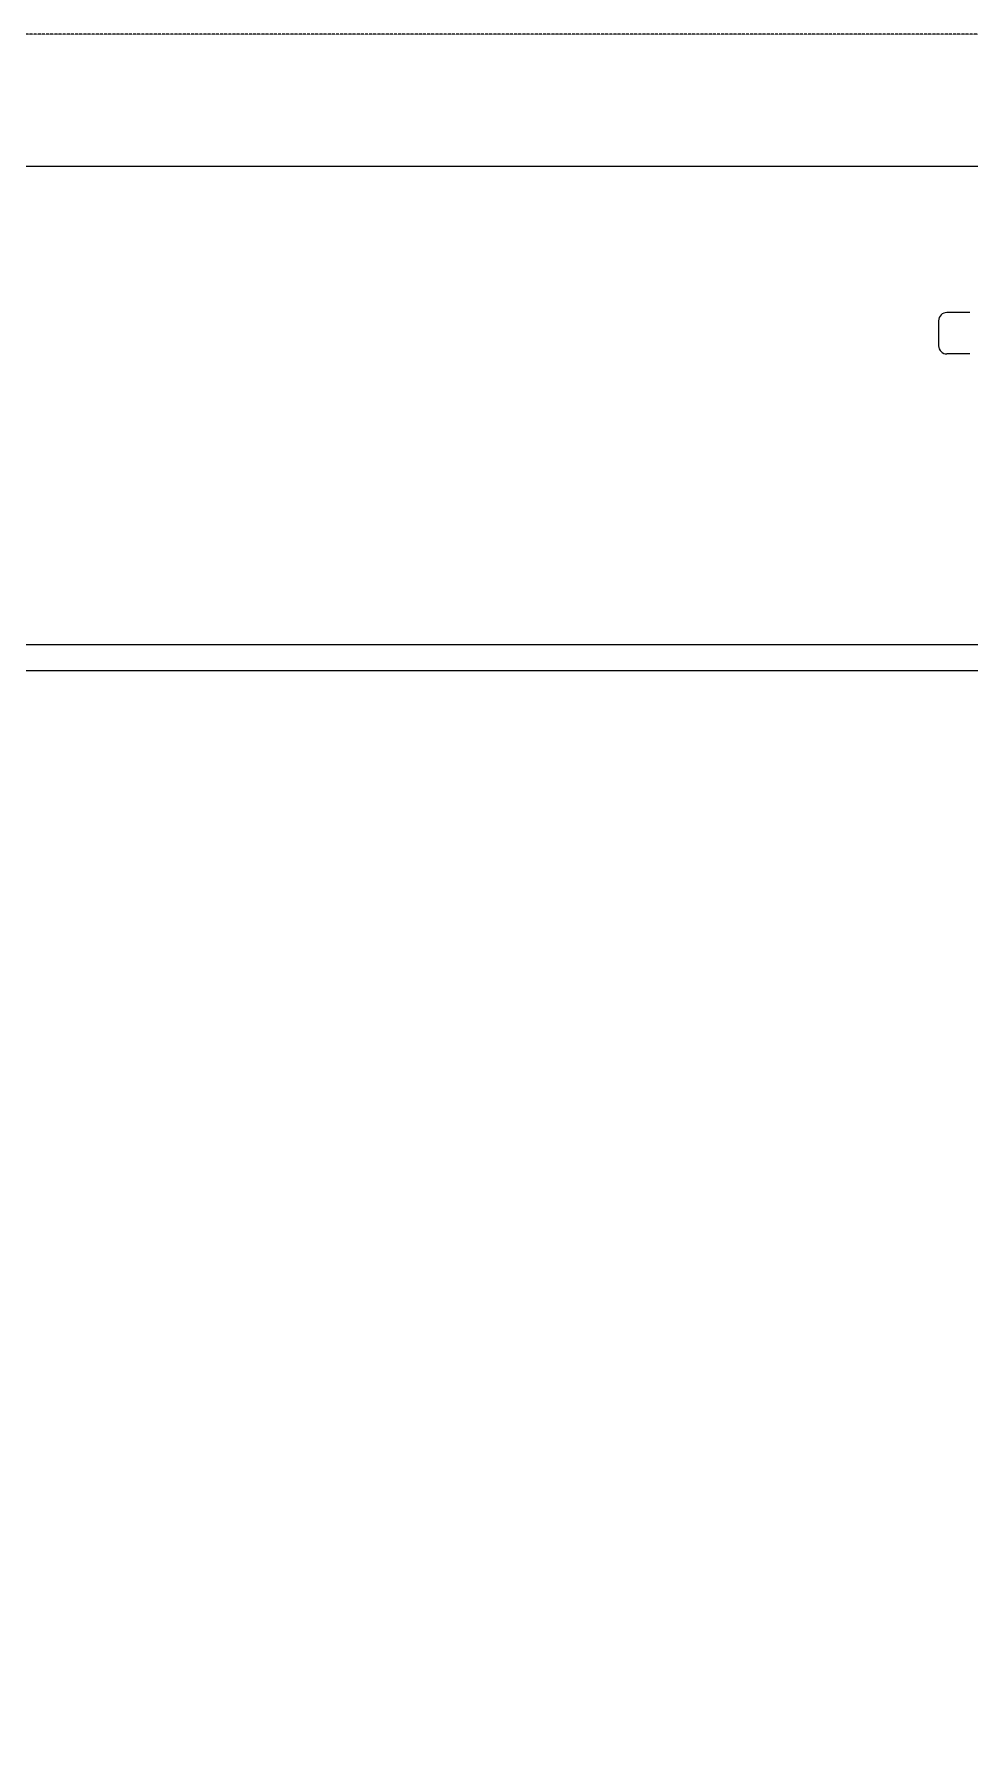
# Model space of a CAD drawing. Extents: x 220580 to 2027826, y -309201 to 71987.
# Drawn here: x 1065767 to 1067186, y -214627 to -212025 of the extents above; entities that cross this region are included whole.
import ezdxf

# ---------------------------------------------------------------- set-up
doc = ezdxf.new("R2010")
doc.units = 0
doc.linetypes.add('DASH', pattern=[0.35, 0.25, -0.1])
for name, color, linetype in [('A-LIN-V', 9, 'Continuous'), ('EWHS5T6M-3', 7, 'Continuous'), ('FHSGH10105-主梁-04', 7, 'Continuous'), ('FHSGH10105-主梁-06', 7, 'Continuous')]:
    doc.layers.add(name, color=color, linetype=linetype)

# ---------------------------------------------------------------- blocks, each defined once
blk = doc.blocks.new('G$C20E3758E-M')
at = {"color": 6, "linetype": 'DASH'}
blk.add_lwpolyline([(1105.4, 3356.73), (-4404.95, 3356.73), (-4404.95, 1700.76)], dxfattribs=at)
at = {"layer": 'EWHS5T6M-3', "color": 3, "linetype": 'Continuous'}
for p, q in [((-1477.81, 3080.12), (-1477.81, 3056.12)), ((-1477.81, 3080.12), (-1477.81, 3056.12)), ((-1447.81, 3088.12), (-1469.81, 3088.12)), ((-1447.81, 3088.12), (-1469.81, 3088.12)), ((-1447.81, 3048.12), (-1469.81, 3048.12)), ((-1447.81, 3048.12), (-1469.81, 3048.12))]:
    blk.add_line(p, q, dxfattribs=at)
for centre, start, end in [((-1469.81, 3080.12), 90, 180), ((-1469.81, 3080.12), 90, 180), ((-1469.81, 3056.12), 180, 270), ((-1469.81, 3056.12), 180, 270)]:
    blk.add_arc(centre, 8, start, end, dxfattribs=at)
at = {"layer": 'FHSGH10105-主梁-04', "color": 3, "linetype": 'Continuous'}
blk.add_line((-4325.26, 3229.47), (1105.4, 3229.47), dxfattribs=at)
at = {"layer": 'FHSGH10105-主梁-06', "color": 3, "linetype": 'Continuous'}
for p, q in [((-4195.59, 2767.7), (1105.4, 2767.7)), ((-4325.26, 2742.7), (1105.4, 2742.7))]:
    blk.add_line(p, q, dxfattribs=at)

msp = doc.modelspace()

# ---------------------------------------------------------------- block references
at = {"layer": 'A-LIN-V', "xscale": 1.571585729816195, "yscale": 1.571585729816195, "zscale": 1.571585729816195}
msp.add_blockref('G$C20E3758E-M', (1069461.7, -217300.2), dxfattribs=at)

doc.saveas('drawing.dxf')
